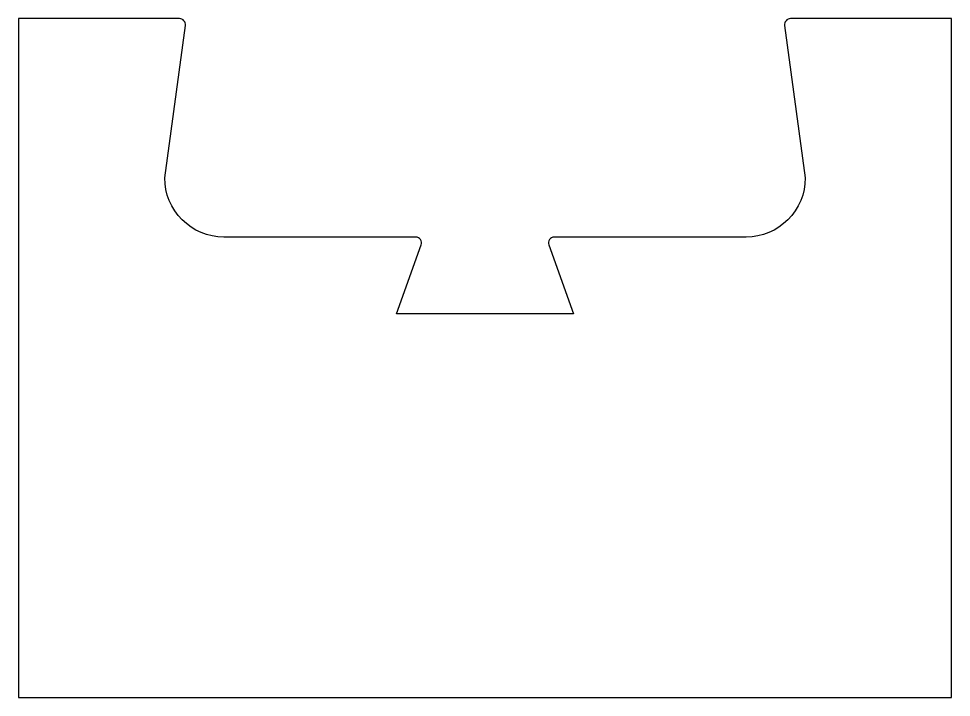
# Model space of a CAD drawing. Extents: x 945.6 to 977.2, y -11.6 to 11.4.
import ezdxf

# ---------------------------------------------------------------- set-up
doc = ezdxf.new("R2010")
doc.units = 0
doc.header["$LTSCALE"] = 15
doc.layers.get('0').update_dxf_attribs({"linetype": 'CONTINUOUS'})

msp = doc.modelspace()

# ---------------------------------------------------------------- linework, layer by layer
at = {"ltscale": 0.05}
msp.add_lwpolyline([(959.039, 3.995), (952.539, 3.995, -0.414214), (950.539, 5.995), (951.237, 11.168, 0.454075), (951.039, 11.395), (945.589, 11.395), (945.589, -11.605), (977.189, -11.605), (977.189, 11.395), (971.739, 11.395, 0.454075), (971.541, 11.168), (972.239, 5.995, -0.414214), (970.239, 3.995), (963.739, 3.995, 0.519279), (963.551, 3.727), (964.389, 1.395), (958.389, 1.395), (959.227, 3.727, 0.519279)], format="xyb", close=True, dxfattribs=at)

doc.saveas('drawing.dxf')
